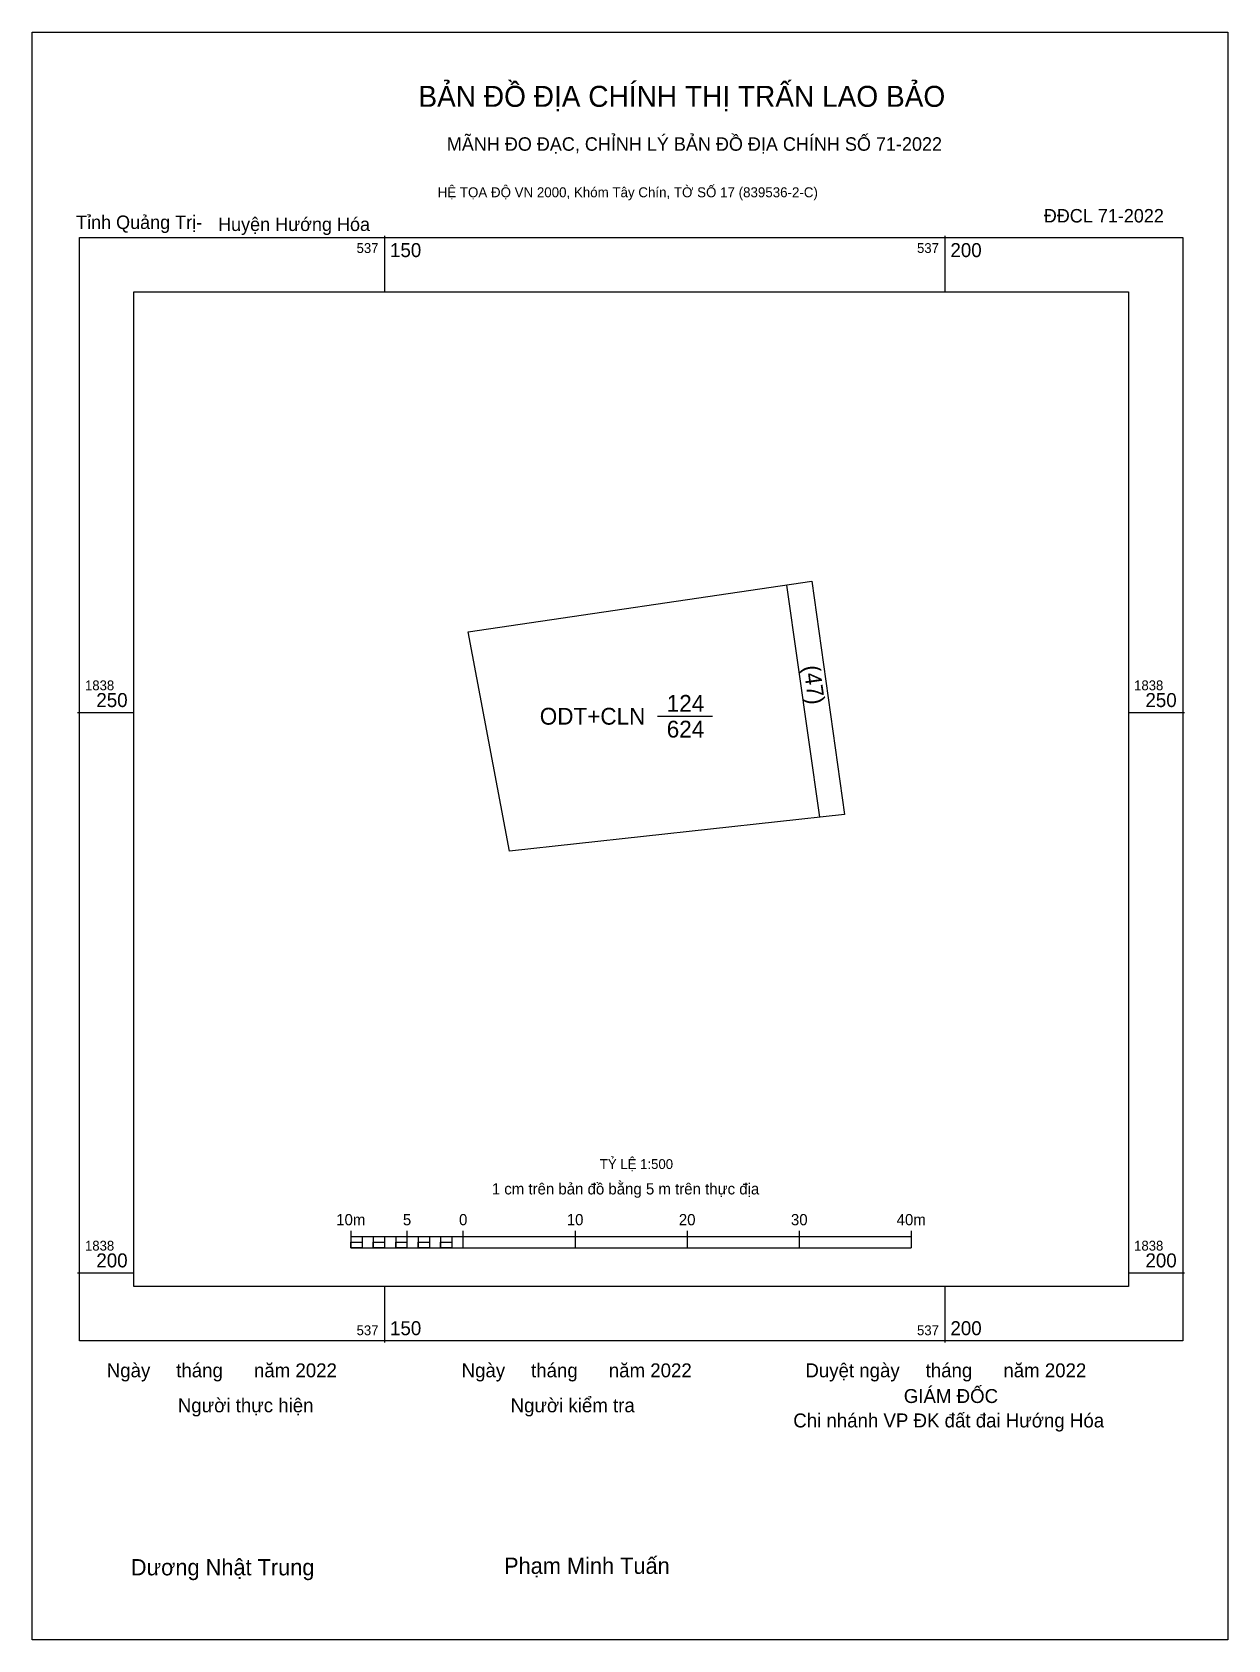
# Model space of a CAD drawing. Extents: x 537119 to 537225, y 1838167 to 1838311.
import ezdxf

# ---------------------------------------------------------------- set-up
doc = ezdxf.new("R2010")
doc.units = 0
for name, color, linetype in [('Level 10', 7, 'Continuous'), ('Level 13', 7, 'Continuous'), ('Level 15', 7, 'Continuous'), ('Level 27', 7, 'Continuous'), ('Level 5', 7, 'Continuous'), ('Level 6', 7, 'Continuous'), ('Level 62', 7, 'Continuous'), ('Level 63', 7, 'Continuous'), ('Level 9', 7, 'Continuous')]:
    doc.layers.add(name, color=color, linetype=linetype)

msp = doc.modelspace()

# ---------------------------------------------------------------- linework, layer by layer
at = {"layer": 'Level 10'}
msp.add_line((537174.36, 1838249.68), (537179.28, 1838249.68), dxfattribs=at)
msp.add_lwpolyline([(537161.16, 1838237.64), (537157.47, 1838257.21), (537188.14, 1838261.72), (537191.05, 1838240.92)], close=True, dxfattribs=at)
msp.add_lwpolyline([(537188.84, 1838240.68), (537185.9, 1838261.39)], dxfattribs=at)
at = {"layer": 'Level 15'}
msp.add_lwpolyline([(537118.57, 1838310.72), (537225.25, 1838310.72), (537225.25, 1838167.27), (537118.57, 1838167.27)], close=True, dxfattribs=at)
at = {"layer": 'Level 27'}
for p, q in [((537188.14, 1838261.72), (537188.14, 1838261.72)), ((537161.16, 1838237.64), (537161.16, 1838237.64))]:
    msp.add_line(p, q, dxfattribs=at)
at = {"layer": 'Level 62'}
msp.add_lwpolyline([(537127.63, 1838287.55), (537216.39, 1838287.55), (537216.39, 1838198.8), (537127.63, 1838198.8)], close=True, dxfattribs=at)
at = {"layer": 'Level 63'}
for p, q in [((537150, 1838292.55), (537150, 1838287.55)), ((537200, 1838292.55), (537200, 1838287.55)), ((537122.63, 1838250), (537127.63, 1838250)), ((537216.39, 1838250), (537221.39, 1838250)), ((537147.01, 1838203.76), (537147.01, 1838202.26)), ((537147.01, 1838203.26), (537197.01, 1838203.26)), ((537148.01, 1838203.26), (537148.01, 1838202.26)), ((537149.01, 1838203.26), (537149.01, 1838202.26)), ((537150.01, 1838203.26), (537150.01, 1838202.26)), ((537151.01, 1838203.26), (537151.01, 1838202.26)), ((537152.01, 1838203.76), (537152.01, 1838202.26)), ((537152.01, 1838203.26), (537152.01, 1838202.26)), ((537153.01, 1838203.26), (537153.01, 1838202.26)), ((537154.01, 1838203.26), (537154.01, 1838202.26)), ((537155.01, 1838203.26), (537155.01, 1838202.26)), ((537156.01, 1838203.26), (537156.01, 1838202.26)), ((537157.01, 1838203.76), (537157.01, 1838202.26)), ((537157.01, 1838203.26), (537157.01, 1838202.26)), ((537167.01, 1838203.76), (537167.01, 1838202.26)), ((537177.01, 1838203.76), (537177.01, 1838202.26)), ((537187.01, 1838203.76), (537187.01, 1838202.26)), ((537197.01, 1838203.76), (537197.01, 1838202.26)), ((537147.01, 1838202.26), (537197.01, 1838202.26)), ((537122.63, 1838200), (537127.63, 1838200)), ((537216.39, 1838200), (537221.39, 1838200)), ((537150, 1838198.8), (537150, 1838193.8)), ((537200, 1838198.8), (537200, 1838193.8))]:
    msp.add_line(p, q, dxfattribs=at)
for points in [[(537122.79, 1838292.4), (537221.23, 1838292.4), (537221.23, 1838193.95), (537122.79, 1838193.95)], [(537147.01, 1838202.76), (537148.01, 1838202.76), (537148.01, 1838202.26), (537147.01, 1838202.26)], [(537147.01, 1838202.76), (537148.01, 1838202.76), (537148.01, 1838202.26), (537147.01, 1838202.26)], [(537149.01, 1838202.76), (537150.01, 1838202.76), (537150.01, 1838202.26), (537149.01, 1838202.26)], [(537151.01, 1838202.76), (537152.01, 1838202.76), (537152.01, 1838202.26), (537151.01, 1838202.26)], [(537153.01, 1838202.76), (537154.01, 1838202.76), (537154.01, 1838202.26), (537153.01, 1838202.26)], [(537155.01, 1838202.76), (537156.01, 1838202.76), (537156.01, 1838202.26), (537155.01, 1838202.26)]]:
    msp.add_lwpolyline(points, close=True, dxfattribs=at)

# ---------------------------------------------------------------- texts
at = {"layer": 'Level 13'}
for s, p in [('124', (537175.19, 1838250.08)), ('ODT+CLN', (537163.86, 1838248.93)), ('624', (537175.19, 1838247.78))]:
    msp.add_text(s, height=1.5, dxfattribs=at).set_placement(p)
at = {"layer": 'Level 5'}
msp.add_text('(47)', height=1.477, rotation=277.9533, dxfattribs=at).set_placement((537187.37, 1838254.13))
at = {"layer": 'Level 6'}
msp.add_text('TỶ LỆ 1:500', height=0.879, dxfattribs=at).set_placement((537169.22, 1838209.28))
at = {"layer": 'Level 63'}
for s, height, p in [('BẢN ĐỒ ĐỊA CHÍNH THỊ TRẤN LAO BẢO', 1.8718, (537153.03, 1838304.06)), ('MÃNH ĐO ĐẠC, CHỈNH LÝ BẢN ĐỒ ĐỊA CHÍNH SỐ 71-2022', 1.2011, (537155.57, 1838300.14)), ('HỆ TỌA ĐỘ VN 2000, Khóm Tây Chín, TỜ SỐ 17 (839536-2-C)', 0.8891, (537154.75, 1838295.99)), ('537', 0.875, (537147.52, 1838291.02)), ('150', 1.25, (537150.5, 1838290.65)), ('537', 0.875, (537197.52, 1838291.02)), ('200', 1.25, (537200.5, 1838290.65)), ('1838', 0.875, (537123.29, 1838252)), ('1838', 0.875, (537216.89, 1838252)), ('250', 1.25, (537124.3, 1838250.5)), ('250', 1.25, (537217.9, 1838250.5)), ('1 cm trên bản đồ bằng 5 m trên thực địa', 1, (537159.58, 1838207.01)), ('10m', 1, (537145.7, 1838204.26)), ('5', 1, (537151.65, 1838204.26)), ('0', 1, (537156.66, 1838204.26)), ('10', 1, (537166.27, 1838204.26)), ('20', 1, (537176.27, 1838204.26)), ('30', 1, (537186.27, 1838204.26)), ('40m', 1, (537195.7, 1838204.26)), ('1838', 0.875, (537123.29, 1838202)), ('1838', 0.875, (537216.89, 1838202)), ('200', 1.25, (537124.3, 1838200.5)), ('200', 1.25, (537217.9, 1838200.5)), ('537', 0.875, (537147.52, 1838194.45)), ('150', 1.25, (537150.5, 1838194.45)), ('537', 0.875, (537197.52, 1838194.45)), ('200', 1.25, (537200.5, 1838194.45)), ('Ngày     tháng      năm 2022', 1.2442, (537125.23, 1838190.69)), ('Ngày     tháng      năm 2022', 1.2442, (537156.89, 1838190.69)), ('Duyệt ngày     tháng      năm 2022', 1.2442, (537187.56, 1838190.69)), ('GIÁM ĐỐC', 1.244, (537196.34, 1838188.4)), ('Người thực hiện', 1.2442, (537131.57, 1838187.57)), ('Người kiểm tra', 1.2442, (537161.26, 1838187.57)), ('Chi nhánh VP ĐK đất đai Hướng Hóa', 1.2442, (537186.48, 1838186.22)), ('Dương Nhật Trung', 1.4512, (537127.38, 1838173.02)), ('Phạm Minh Tuấn', 1.4512, (537160.68, 1838173.15))]:
    msp.add_text(s, height=height, dxfattribs=at).set_placement(p)
at = {"layer": 'Level 9'}
for s, p in [('Tỉnh Quảng Trị-', (537122.49, 1838293.16)), ('Huyện Hướng Hóa', (537135.16, 1838292.98)), ('ĐĐCL 71-2022', (537208.83, 1838293.74))]:
    msp.add_text(s, height=1.2011, dxfattribs=at).set_placement(p)

doc.saveas('drawing.dxf')
